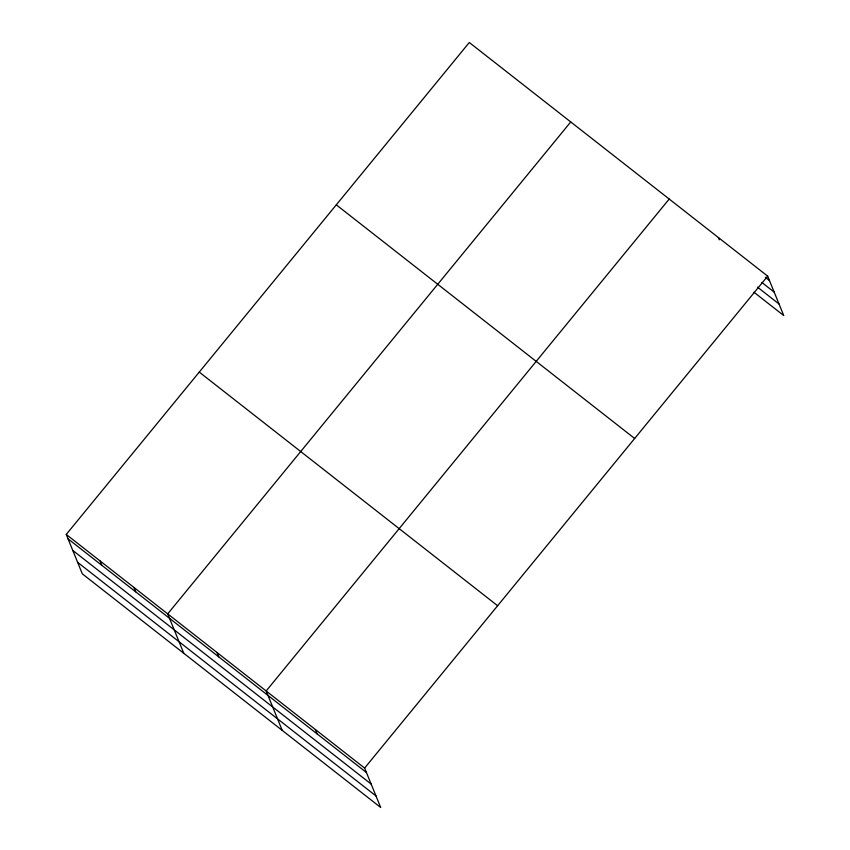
<?xml version="1.0" encoding="UTF-8"?>
<svg xmlns="http://www.w3.org/2000/svg" width="850" height="850" viewBox="0 0 850 850"><rect width="100%" height="100%" fill="white"/><g stroke="black" fill="none" stroke-linecap="round" stroke-linejoin="round"><path stroke-width="1.27" d="M66.247 534.438L364.618 768.081L380.704 807.5L82.333 573.856L66.247 534.438L469.296 42.5L767.667 276.144L783.753 315.562L754.003 292.272M570.743 121.943L167.694 613.881L183.781 653.299M669.205 199.038L266.156 690.976L282.243 730.394M364.618 768.081L767.667 276.144M765.372 277.355L769.473 280.574M761.876 282.476L774.18 292.113M757.499 287.151L779.036 304.013M336.292 204.839L634.653 438.483M199.261 372.098L497.622 605.742M68.064 538.868L366.424 772.512M72.771 550.418L371.131 784.061M77.626 562.317L375.987 795.951M718.431 237.586L719.334 239.806M315.382 729.534L317.188 733.964M216.92 652.428L218.737 656.859M133.875 587.403L135.692 591.834M100.066 560.915L101.873 565.346"/></g></svg>
